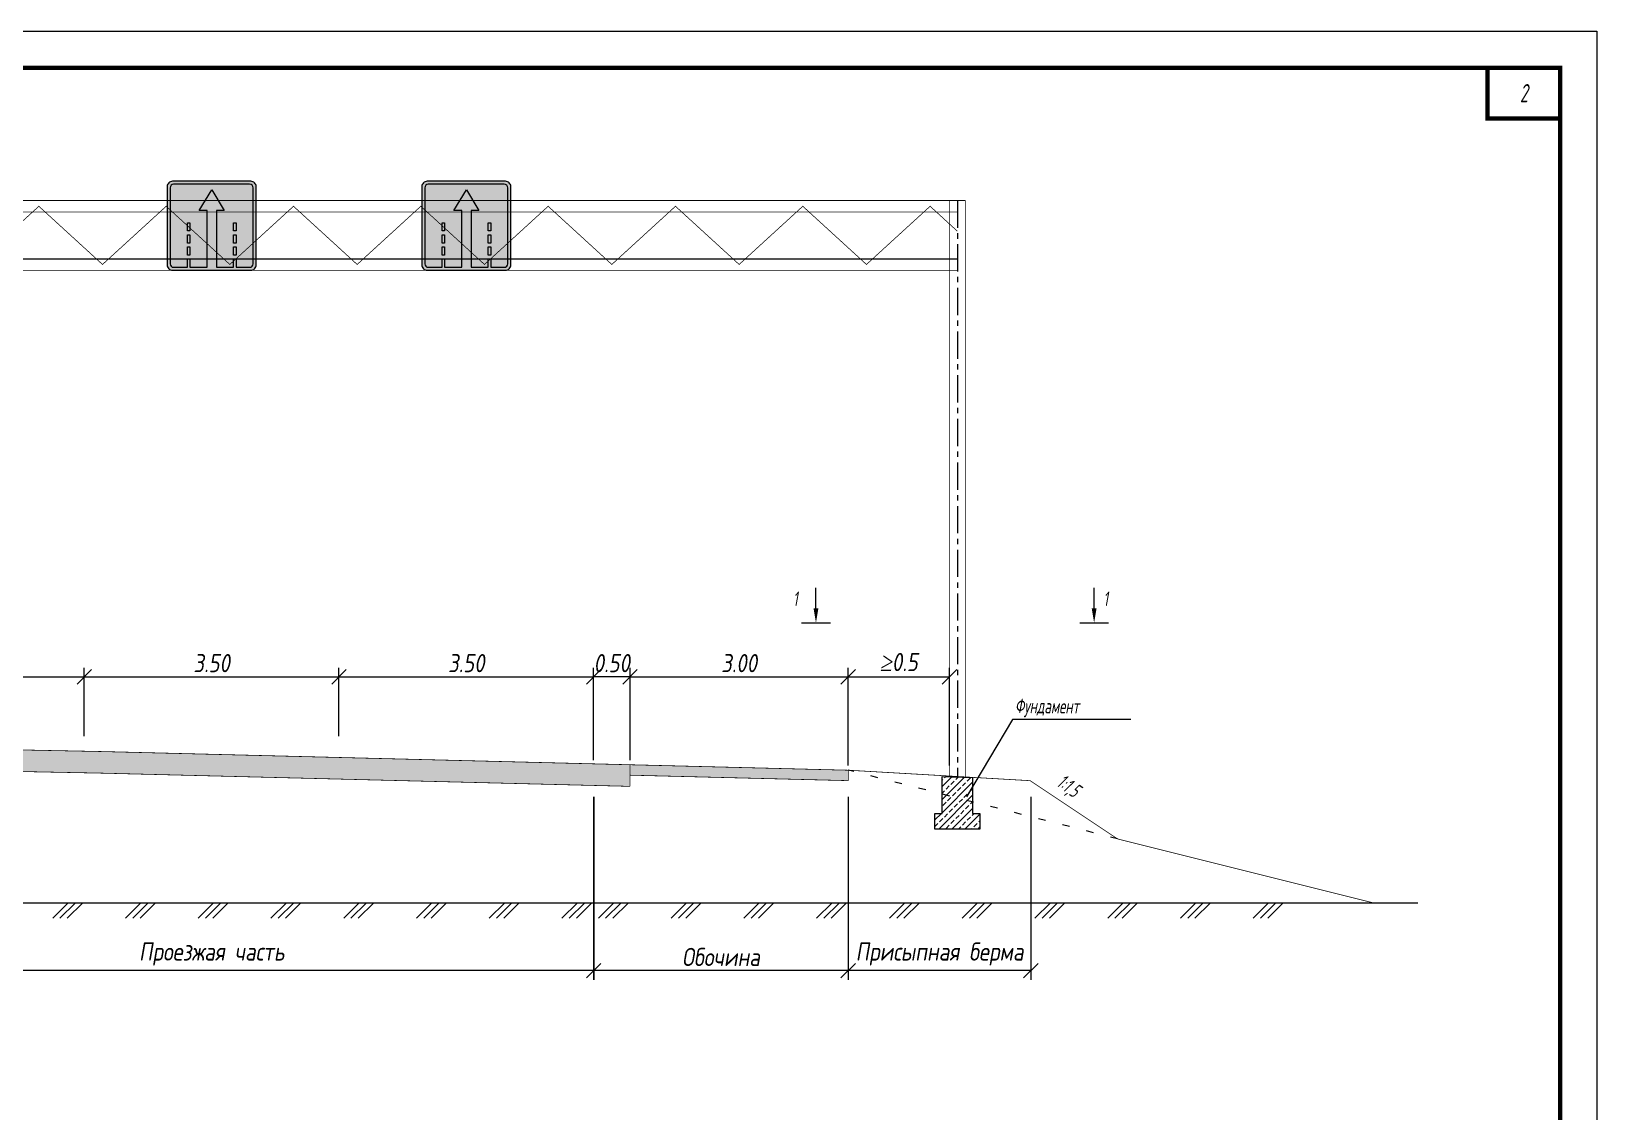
# Model space of a CAD drawing. Header units: millimetres. Extents: x 4241 to 6572, y 870 to 1291.
# Drawn here: x 4446.3 to 4661.5, y 1029.4 to 1177.9 of the extents above; entities that cross this region are included whole.
import ezdxf
from ezdxf.enums import TextEntityAlignment as Align

# ---------------------------------------------------------------- set-up
doc = ezdxf.new("R2010")
doc.units = ezdxf.units.MM
doc.linetypes.add('STROT', pattern=[1.7, 0.5, -1.2])
doc.linetypes.add('осевая', pattern=[2, 1.25, -0.25, 0.25, -0.25])
doc.layers.get('DEFPOINTS').update_dxf_attribs({"color": 2})
doc.layers.add('_Штамп_рамка', color=7, linetype='Continuous')
doc.layers.add('обустройство_посл.Дорожные знаки', color=7, linetype='Continuous')
doc.layers.add('Оформление', color=7, linetype='Continuous', lineweight=15)
doc.styles.add('ISOCPEUR', font='romand.shx', dxfattribs={"width": 0.8, "oblique": 10, "height": 2.5})
doc.styles.add('M', font='romand.shx', dxfattribs={"width": 0.8, "oblique": 10})
doc.styles.add('Romans_2.5', font='romans.shx', dxfattribs={"width": 0.75, "height": 2.5})
doc.styles.add('МостПроект', font='eskdu.shx', dxfattribs={"width": 0.8, "oblique": 15})
doc.styles.add('ПС_eskdu', font='eskdu.shx', dxfattribs={"width": 0.8, "oblique": 10})
doc.dimstyles.new('МостПроект', dxfattribs={"dimtxt": 2.5, "dimasz": 2, "dimexe": 1.25, "dimexo": 0.625, "dimtad": 1, "dimzin": 0, "dimdsep": 46, "dimtxsty": 'МостПроект', "dimblk": 'OBLIQUE', "dimcen": 2.5, "dimclrt": 256, "dimadec": 0, "dimazin": 0, "dimtfac": 1, "dimtofl": 0, "dimtmove": 0, "dimatfit": 3, "dimldrblk": 'OBLIQUE', "dimfxl": 1, "dimtolj": 1, "dimtzin": 0, "dimarcsym": 0})

# ---------------------------------------------------------------- blocks, each defined once
blk = doc.blocks.new('_OBLIQUE')
at = {"color": 0, "linetype": 'ByBlock'}
blk.add_line((-0.5, -0.5), (0.5, 0.5), dxfattribs=at)
blk = doc.blocks.new('*D726')
at = {"color": 0, "linetype": 'Continuous', "lineweight": -2, "transparency": 16777216}
for p, q in [((4523.63, 1072.69), (4523.63, 1047.54)), ((4558.63, 1072.69), (4558.63, 1047.54)), ((4558.63, 1048.79), (4523.63, 1048.79))]:
    blk.add_line(p, q, dxfattribs=at)
at = {"layer": 'DEFPOINTS', "color": 0, "linetype": 'Continuous', "transparency": 16777216}
for p in [(4523.63, 1073.32), (4558.63, 1073.32), (4523.63, 1048.79)]:
    blk.add_point(p, dxfattribs=at)
at = {"color": 0, "linetype": 'Continuous', "lineweight": -2, "transparency": 16777216, "xscale": 2, "yscale": 2, "zscale": 2, "rotation": 180}
blk.add_blockref('_OBLIQUE', (4523.63, 1048.79), dxfattribs=at)
at = {"color": 0, "linetype": 'Continuous', "lineweight": -2, "transparency": 16777216, "xscale": 2, "yscale": 2, "zscale": 2}
blk.add_blockref('_OBLIQUE', (4558.63, 1048.79), dxfattribs=at)
at = {"linetype": 'Continuous', "lineweight": 15, "transparency": 16777216, "insert": (4541.13, 1050.67), "char_height": 2.5, "attachment_point": 5, "style": 'ISOCPEUR'}
blk.add_mtext('\\A1;Обочина', dxfattribs=at)
blk = doc.blocks.new('*D727')
at = {"color": 0, "linetype": 'Continuous', "lineweight": -2, "transparency": 16777216}
for p, q in [((4418.63, 1081), (4418.63, 1090.43)), ((4418.63, 1089.18), (4453.63, 1089.18)), ((4453.63, 1081), (4453.63, 1090.43))]:
    blk.add_line(p, q, dxfattribs=at)
at = {"layer": 'DEFPOINTS', "color": 0, "linetype": 'Continuous', "transparency": 16777216}
for p in [(4453.63, 1089.18), (4418.63, 1080.38), (4453.63, 1080.38)]:
    blk.add_point(p, dxfattribs=at)
at = {"color": 0, "linetype": 'Continuous', "lineweight": -2, "transparency": 16777216, "xscale": 2, "yscale": 2, "zscale": 2, "rotation": 180}
blk.add_blockref('_OBLIQUE', (4418.63, 1089.18), dxfattribs=at)
at = {"color": 0, "linetype": 'Continuous', "lineweight": -2, "transparency": 16777216, "xscale": 2, "yscale": 2, "zscale": 2}
blk.add_blockref('_OBLIQUE', (4453.63, 1089.18), dxfattribs=at)
at = {"linetype": 'Continuous', "lineweight": 15, "transparency": 16777216, "insert": (4436.13, 1091.06), "char_height": 2.5, "attachment_point": 5, "style": 'ISOCPEUR'}
blk.add_mtext('\\A1;3.50', dxfattribs=at)
blk = doc.blocks.new('*D728')
at = {"color": 0, "linetype": 'Continuous', "lineweight": -2, "transparency": 16777216}
for p, q in [((4453.63, 1081), (4453.63, 1090.43)), ((4453.63, 1089.18), (4488.63, 1089.18)), ((4488.63, 1081), (4488.63, 1090.43))]:
    blk.add_line(p, q, dxfattribs=at)
at = {"layer": 'DEFPOINTS', "color": 0, "linetype": 'Continuous', "transparency": 16777216}
for p in [(4488.63, 1089.18), (4453.63, 1080.38), (4488.63, 1080.38)]:
    blk.add_point(p, dxfattribs=at)
at = {"color": 0, "linetype": 'Continuous', "lineweight": -2, "transparency": 16777216, "xscale": 2, "yscale": 2, "zscale": 2, "rotation": 180}
blk.add_blockref('_OBLIQUE', (4453.63, 1089.18), dxfattribs=at)
at = {"color": 0, "linetype": 'Continuous', "lineweight": -2, "transparency": 16777216, "xscale": 2, "yscale": 2, "zscale": 2}
blk.add_blockref('_OBLIQUE', (4488.63, 1089.18), dxfattribs=at)
at = {"linetype": 'Continuous', "lineweight": 15, "transparency": 16777216, "insert": (4471.13, 1091.06), "char_height": 2.5, "attachment_point": 5, "style": 'ISOCPEUR'}
blk.add_mtext('\\A1;3.50', dxfattribs=at)
blk = doc.blocks.new('*D729')
at = {"color": 0, "linetype": 'Continuous', "lineweight": -2, "transparency": 16777216}
for p, q in [((4488.63, 1081), (4488.63, 1090.43)), ((4488.63, 1089.18), (4523.63, 1089.18)), ((4523.63, 1081), (4523.63, 1090.43))]:
    blk.add_line(p, q, dxfattribs=at)
at = {"layer": 'DEFPOINTS', "color": 0, "linetype": 'Continuous', "transparency": 16777216}
for p in [(4523.63, 1089.18), (4488.63, 1080.38), (4523.63, 1080.38)]:
    blk.add_point(p, dxfattribs=at)
at = {"color": 0, "linetype": 'Continuous', "lineweight": -2, "transparency": 16777216, "xscale": 2, "yscale": 2, "zscale": 2, "rotation": 180}
blk.add_blockref('_OBLIQUE', (4488.63, 1089.18), dxfattribs=at)
at = {"color": 0, "linetype": 'Continuous', "lineweight": -2, "transparency": 16777216, "xscale": 2, "yscale": 2, "zscale": 2}
blk.add_blockref('_OBLIQUE', (4523.63, 1089.18), dxfattribs=at)
at = {"linetype": 'Continuous', "lineweight": 15, "transparency": 16777216, "insert": (4506.13, 1091.06), "char_height": 2.5, "attachment_point": 5, "style": 'ISOCPEUR'}
blk.add_mtext('\\A1;3.50', dxfattribs=at)
blk = doc.blocks.new('*D730')
at = {"color": 0, "linetype": 'Continuous', "lineweight": -2, "transparency": 16777216}
for p, q in [((4523.63, 1077.72), (4523.63, 1090.43)), ((4528.63, 1089.18), (4523.63, 1089.18)), ((4528.63, 1077.72), (4528.63, 1090.43))]:
    blk.add_line(p, q, dxfattribs=at)
at = {"layer": 'DEFPOINTS', "color": 0, "linetype": 'Continuous', "transparency": 16777216}
for p in [(4523.63, 1089.18), (4523.63, 1077.09), (4528.63, 1077.09)]:
    blk.add_point(p, dxfattribs=at)
at = {"color": 0, "linetype": 'Continuous', "lineweight": -2, "transparency": 16777216, "xscale": 2, "yscale": 2, "zscale": 2, "rotation": 180}
blk.add_blockref('_OBLIQUE', (4523.63, 1089.18), dxfattribs=at)
at = {"color": 0, "linetype": 'Continuous', "lineweight": -2, "transparency": 16777216, "xscale": 2, "yscale": 2, "zscale": 2}
blk.add_blockref('_OBLIQUE', (4528.63, 1089.18), dxfattribs=at)
at = {"linetype": 'Continuous', "lineweight": 15, "transparency": 16777216, "insert": (4526.13, 1091.06), "char_height": 2.5, "attachment_point": 5, "style": 'ISOCPEUR'}
blk.add_mtext('\\A1;0.50', dxfattribs=at)
blk = doc.blocks.new('*D731')
at = {"color": 0, "linetype": 'Continuous', "lineweight": -2, "transparency": 16777216}
for p, q in [((4528.63, 1077.72), (4528.63, 1090.43)), ((4528.63, 1089.18), (4558.63, 1089.18)), ((4558.63, 1077.72), (4558.63, 1090.43))]:
    blk.add_line(p, q, dxfattribs=at)
at = {"layer": 'DEFPOINTS', "color": 0, "linetype": 'Continuous', "transparency": 16777216}
for p in [(4558.63, 1089.18), (4528.63, 1077.09), (4558.63, 1077.09)]:
    blk.add_point(p, dxfattribs=at)
at = {"color": 0, "linetype": 'Continuous', "lineweight": -2, "transparency": 16777216, "xscale": 2, "yscale": 2, "zscale": 2, "rotation": 180}
blk.add_blockref('_OBLIQUE', (4528.63, 1089.18), dxfattribs=at)
at = {"color": 0, "linetype": 'Continuous', "lineweight": -2, "transparency": 16777216, "xscale": 2, "yscale": 2, "zscale": 2}
blk.add_blockref('_OBLIQUE', (4558.63, 1089.18), dxfattribs=at)
at = {"linetype": 'Continuous', "lineweight": 15, "transparency": 16777216, "insert": (4543.63, 1091.06), "char_height": 2.5, "attachment_point": 5, "style": 'ISOCPEUR'}
blk.add_mtext('\\A1;3.00', dxfattribs=at)
blk = doc.blocks.new('*D732')
at = {"color": 0, "linetype": 'Continuous', "lineweight": -2, "transparency": 16777216}
for p, q in [((4558.63, 1076.97), (4558.63, 1090.43)), ((4558.63, 1089.18), (4572.53, 1089.18)), ((4572.53, 1076.97), (4572.53, 1090.43))]:
    blk.add_line(p, q, dxfattribs=at)
at = {"layer": 'DEFPOINTS', "color": 0, "linetype": 'Continuous', "transparency": 16777216}
for p in [(4572.53, 1089.18), (4558.63, 1076.34), (4572.53, 1076.34)]:
    blk.add_point(p, dxfattribs=at)
at = {"color": 0, "linetype": 'Continuous', "lineweight": -2, "transparency": 16777216, "xscale": 2, "yscale": 2, "zscale": 2, "rotation": 180}
blk.add_blockref('_OBLIQUE', (4558.63, 1089.18), dxfattribs=at)
at = {"color": 0, "linetype": 'Continuous', "lineweight": -2, "transparency": 16777216, "xscale": 2, "yscale": 2, "zscale": 2}
blk.add_blockref('_OBLIQUE', (4572.53, 1089.18), dxfattribs=at)
at = {"linetype": 'Continuous', "lineweight": 15, "transparency": 16777216, "insert": (4565.58, 1091.21), "char_height": 2, "attachment_point": 5, "style": 'M'}
blk.add_mtext('\\A1;{\\fTimes New Roman|b0|i0|c204|p18;\\H1.25x;≥\\Fromand|c204;0.5}', dxfattribs=at)
blk = doc.blocks.new('*D733')
at = {"color": 0, "linetype": 'Continuous', "lineweight": -2, "transparency": 16777216}
for p, q in [((4558.63, 1072.69), (4558.63, 1047.54)), ((4583.73, 1072.69), (4583.73, 1047.54)), ((4583.73, 1048.79), (4558.63, 1048.79))]:
    blk.add_line(p, q, dxfattribs=at)
at = {"layer": 'DEFPOINTS', "color": 0, "linetype": 'Continuous', "transparency": 16777216}
for p in [(4558.63, 1073.32), (4583.73, 1073.32), (4558.63, 1048.79)]:
    blk.add_point(p, dxfattribs=at)
at = {"color": 0, "linetype": 'Continuous', "lineweight": -2, "transparency": 16777216, "xscale": 2, "yscale": 2, "zscale": 2, "rotation": 180}
blk.add_blockref('_OBLIQUE', (4558.63, 1048.79), dxfattribs=at)
at = {"color": 0, "linetype": 'Continuous', "lineweight": -2, "transparency": 16777216, "xscale": 2, "yscale": 2, "zscale": 2}
blk.add_blockref('_OBLIQUE', (4583.73, 1048.79), dxfattribs=at)
at = {"linetype": 'Continuous', "lineweight": 15, "transparency": 16777216, "insert": (4571.18, 1051.08), "char_height": 2.5, "attachment_point": 5, "style": 'ISOCPEUR'}
blk.add_mtext('\\A1;Присыпная берма', dxfattribs=at)
blk = doc.blocks.new('*D734')
at = {"color": 0, "linetype": 'Continuous', "lineweight": -2, "transparency": 16777216}
for p, q in [((4418.63, 1072.69), (4418.63, 1047.54)), ((4523.64, 1072.69), (4523.64, 1047.54)), ((4523.64, 1048.79), (4418.63, 1048.79))]:
    blk.add_line(p, q, dxfattribs=at)
at = {"layer": 'DEFPOINTS', "color": 0, "linetype": 'Continuous', "transparency": 16777216}
for p in [(4418.63, 1073.32), (4523.64, 1073.32), (4418.63, 1048.79)]:
    blk.add_point(p, dxfattribs=at)
at = {"color": 0, "linetype": 'Continuous', "lineweight": -2, "transparency": 16777216, "xscale": 2, "yscale": 2, "zscale": 2}
for p, rotation in [((4418.63, 1048.79), 180.0000435649949), ((4523.64, 1048.79), 4.356499489155397e-05)]:
    blk.add_blockref('_OBLIQUE', p, dxfattribs=dict(at, rotation=rotation))
at = {"linetype": 'Continuous', "lineweight": 15, "transparency": 16777216, "insert": (4471.14, 1051.08), "char_height": 2.5, "attachment_point": 5, "rotation": 0, "style": 'ISOCPEUR'}
blk.add_mtext('\\A1;Проезжая часть', dxfattribs=at)
blk = doc.blocks.new('5.15.2.1_9c87b408-da80-4eef-8843-7c6f134eff7f')
at = {"layer": 'обустройство_посл.Дорожные знаки'}
h = blk.add_hatch(color=255, dxfattribs=at)
h.paths.add_polyline_path([(3.08, 3.5), (-3.08, 3.5, 0.414214), (-3.5, 3.08), (-3.5, -3.08, 0.414214), (-3.08, -3.5), (3.08, -3.5, 0.414214), (3.5, -3.08), (3.5, 3.08, 0.414214)])
h.paths.add_polyline_path([(2.99, 3.27, -0.414214), (3.27, 2.99), (3.27, -2.99, -0.414214), (2.99, -3.27), (1.93, -3.27), (1.93, -2.6), (1.73, -2.6), (1.73, -3.27), (0.38, -3.27), (0.38, 1.2), (0.98, 1.2), (0.01, 2.82), (-0.99, 1.2), (-0.36, 1.2), (-0.36, -3.27), (-1.71, -3.27), (-1.71, -2.6), (-1.91, -2.6), (-1.91, -3.27), (-2.99, -3.27, -0.414214), (-3.27, -2.99), (-3.27, 2.99, -0.414214), (-2.99, 3.27)], flags=16)
h.paths.add_polyline_path([(1.93, 0.23), (1.93, -0.41), (1.73, -0.41), (1.73, 0.23)], flags=0)
h.paths.add_polyline_path([(1.93, -0.72), (1.93, -1.36), (1.73, -1.36), (1.73, -0.72)], flags=0)
h.paths.add_polyline_path([(-1.71, 0.23), (-1.71, -0.41), (-1.91, -0.41), (-1.91, 0.23)], flags=0)
h.paths.add_polyline_path([(1.93, -1.67), (1.93, -2.31), (1.73, -2.31), (1.73, -1.67)], flags=0)
h.paths.add_polyline_path([(-1.71, -0.72), (-1.71, -1.36), (-1.91, -1.36), (-1.91, -0.72)], flags=0)
h.paths.add_polyline_path([(-1.71, -1.67), (-1.71, -2.31), (-1.91, -2.31), (-1.91, -1.67)], flags=0)
h = blk.add_hatch(color=5, dxfattribs=at)
h.paths.add_polyline_path([(3.27, 2.99, 0.414214), (2.99, 3.27), (-2.99, 3.27, 0.414214), (-3.27, 2.99), (-3.27, -2.99, 0.414214), (-2.99, -3.27), (-1.91, -3.27), (-1.91, -2.6), (-1.71, -2.6), (-1.71, -3.27), (-0.36, -3.27), (-0.36, 1.2), (-0.99, 1.2), (0.01, 2.82), (0.98, 1.2), (0.38, 1.2), (0.38, -3.27), (1.73, -3.27), (1.73, -2.6), (1.93, -2.6), (1.93, -3.27), (2.99, -3.27, 0.414214), (3.27, -2.99)])
h.paths.add_polyline_path([(1.93, 0.23), (1.93, -0.41), (1.73, -0.41), (1.73, 0.23)], flags=16)
h.paths.add_polyline_path([(1.93, -0.72), (1.93, -1.36), (1.73, -1.36), (1.73, -0.72)], flags=16)
h.paths.add_polyline_path([(1.93, -1.67), (1.93, -2.31), (1.73, -2.31), (1.73, -1.67)], flags=16)
h.paths.add_polyline_path([(-1.71, 0.23), (-1.71, -0.41), (-1.91, -0.41), (-1.91, 0.23)], flags=16)
h.paths.add_polyline_path([(-1.71, -0.72), (-1.71, -1.36), (-1.91, -1.36), (-1.91, -0.72)], flags=16)
h.paths.add_polyline_path([(-1.71, -1.67), (-1.71, -2.31), (-1.91, -2.31), (-1.91, -1.67)], flags=16)
at = {"layer": 'обустройство_посл.Дорожные знаки', "color": 5, "flags": 128}
for points in [[(-3.08, -3.5), (3.08, -3.5, 0.414214), (3.5, -3.08), (3.5, 3.08, 0.414214), (3.08, 3.5), (-3.08, 3.5, 0.414214), (-3.5, 3.08), (-3.5, -3.08, 0.414214)], [(1.73, -3.27), (1.73, -2.6), (1.93, -2.6), (1.93, -3.27), (2.99, -3.27, 0.414214), (3.27, -2.99), (3.27, 2.99, 0.414214), (2.99, 3.27), (-2.99, 3.27, 0.414214), (-3.27, 2.99), (-3.27, -2.99, 0.414214), (-2.99, -3.27), (-1.91, -3.27), (-1.91, -2.6), (-1.71, -2.6), (-1.71, -3.27), (-1.71, -3.27), (-0.36, -3.27), (-0.36, -3.27), (-0.36, 1.2), (-0.99, 1.2), (0.01, 2.82), (0.98, 1.2), (0.38, 1.2), (0.38, -3.27)]]:
    blk.add_lwpolyline(points, format="xyb", close=True, dxfattribs=at)
for points in [[(-1.91, -0.41), (-1.91, 0.23), (-1.71, 0.23), (-1.71, -0.41)], [(1.73, -0.41), (1.73, 0.23), (1.93, 0.23), (1.93, -0.41)], [(-1.91, -1.36), (-1.91, -0.72), (-1.71, -0.72), (-1.71, -1.36)], [(1.73, -1.36), (1.73, -0.72), (1.93, -0.72), (1.93, -1.36)], [(-1.91, -2.31), (-1.91, -1.67), (-1.71, -1.67), (-1.71, -2.31)], [(1.73, -2.31), (1.73, -1.67), (1.93, -1.67), (1.93, -2.31)]]:
    blk.add_lwpolyline(points, close=True, dxfattribs=at)
blk = doc.blocks.new('*U758')
blk.add_lwpolyline([(0, 0), (0, 297), (420, 297), (420, 0), (0, 0)])
at = {"const_width": 0.6}
blk.add_lwpolyline([(20, 5), (20, 292), (415, 292), (415, 5), (20, 5)], dxfattribs=at)
blk.add_lwpolyline([(405, 292), (415, 292), (415, 285), (405, 285)], close=True, dxfattribs=at)
at = {"style": 'Romans_2.5', "width": 0.75}
blk.add_attdef('ФОРМАТ', text='', height=2.5, dxfattribs=at).set_placement((380, 2.5), align=Align.MIDDLE_LEFT)

msp = doc.modelspace()

# ---------------------------------------------------------------- hatches: boundary and pattern name
h = msp.add_hatch(color=252)
h.dxf.hatch_style = 1
h.paths.add_polyline_path([(4523.6294, 1074.2463), (4528.6294, 1074.1213), (4528.6294, 1075.6576), (4558.6294, 1074.9076), (4558.6294, 1076.3404), (4456.1294, 1078.9056), (4408.6294, 1079.8556), (4383.6294, 1080.3556), (4383.6294, 1078.9153), (4408.6294, 1078.4153), (4408.6294, 1076.8838), (4456.1294, 1075.9338)])
h = msp.add_hatch()
h.set_pattern_fill('ANSI33', color=256, scale=0.2)
h.set_pattern_definition([(45, (-289283.6939, -6054103.9633), (-0.8980256121, 0.8980256121), []), (45, (-289282.7959, -6054103.9633), (-0.8980256121, 0.8980256121), [0.635, -0.3175])])
h.paths.add_polyline_path([(4575.7244, 1075.3481), (4575.7244, 1070.393), (4576.7244, 1070.393), (4576.7244, 1068.243), (4570.5344, 1068.243), (4570.5344, 1070.393), (4571.5344, 1070.393), (4571.5344, 1075.4576)])

# ---------------------------------------------------------------- linework, layer by layer
for points, const_width in [([(4367.5272, 1154.6506), (4523.6294, 1154.6506)], 0.1), ([(4368.6294, 1145.8556), (4377.3794, 1153.8556), (4386.1294, 1145.8556), (4394.8794, 1153.8556), (4403.6294, 1145.8556), (4412.3794, 1153.8556), (4421.1294, 1145.8556), (4429.8794, 1153.8556), (4438.6294, 1145.8556), (4447.3794, 1153.8556), (4456.1294, 1145.8556), (4464.8794, 1153.8556), (4473.6294, 1145.8556), (4482.3794, 1153.8556), (4491.1294, 1145.8556), (4499.8794, 1153.8556), (4508.6294, 1145.8556), (4517.3794, 1153.8556), (4523.6294, 1148.1413)], 0.1), ([(4523.6294, 1154.6506), (4574.7244, 1154.6506)], 0.1), ([(4523.6294, 1148.1413), (4526.1294, 1145.8556), (4534.8794, 1153.8556), (4543.6294, 1145.8556), (4552.3794, 1153.8556), (4561.1294, 1145.8556), (4569.8794, 1153.8556), (4573.6294, 1150.427)], 0.1), ([(4572.5344, 1154.6506), (4572.5344, 1075.4576)], 0.1), ([(4574.7244, 1154.6506), (4574.7244, 1075.3481)], 0.1), ([(4368.6294, 1153.0606), (4523.6294, 1153.0606)], 0.1), ([(4523.6294, 1153.0606), (4573.6294, 1153.0606)], 0.1), ([(4368.6294, 1145.0606), (4523.6294, 1145.0606)], 0.1), ([(4523.6294, 1145.0606), (4573.6294, 1145.0606)], 0.1), ([(4552.1909, 1096.59), (4556.1909, 1096.59)], 0.2), ([(4590.4218, 1096.59), (4594.4218, 1096.59)], 0.2), ([(4523.6294, 1077.2181), (4456.1294, 1078.9056), (4383.6294, 1080.3556)], 0.1), ([(4523.6294, 1074.2463), (4456.1294, 1075.9338), (4408.6294, 1076.8838)], 0.1), ([(4528.6294, 1077.0931), (4523.6294, 1077.2181)], 0.1), ([(4528.6294, 1077.0931), (4528.6294, 1074.1213)], 0.1), ([(4546.1301, 1076.6556), (4528.6294, 1077.0931)], 0.1), ([(4558.6294, 1076.3404), (4546.1301, 1076.6556)], 0.1), ([(4558.6294, 1076.3404), (4583.6294, 1074.9029)], 0.1), ([(4558.6294, 1076.3404), (4558.6294, 1074.9076)], 0.1), ([(4528.6294, 1074.1213), (4523.6294, 1074.2463)], 0.1), ([(4558.6294, 1074.9076), (4528.6294, 1075.6576)], 0.1), ([(4595.6294, 1066.9029), (4583.6294, 1074.9029)], 0.1), ([(4630.7165, 1058.1311), (4595.6294, 1066.9029)], 0.1)]:
    msp.add_lwpolyline(points, dxfattribs=dict(const_width=const_width))
at = {"linetype": 'осевая', "ltscale": 3}
msp.add_lwpolyline([(4573.6294, 1154.6506), (4573.6294, 1075.4029)], dxfattribs=at)
for points in [[(4368.6294, 1146.6506), (4523.6294, 1146.6506)], [(4523.6294, 1146.6506), (4573.6294, 1146.6506)], [(4554.1909, 1098.59), (4554.1909, 1101.4035)], [(4592.4218, 1098.59), (4592.4218, 1101.4035)], [(4597.4638, 1083.3247), (4581.2128, 1083.3247), (4574.8862, 1072.6851)], [(4295.4816, 1058.1311), (4523.6294, 1058.1311)], [(4451.4033, 1058.1311), (4449.2819, 1056.0098)], [(4452.4033, 1058.1311), (4450.2819, 1056.0098)], [(4453.4033, 1058.1311), (4451.2819, 1056.0098)], [(4461.4033, 1058.1311), (4459.2819, 1056.0098)], [(4462.4033, 1058.1311), (4460.2819, 1056.0098)], [(4463.4033, 1058.1311), (4461.2819, 1056.0098)], [(4471.4033, 1058.1311), (4469.2819, 1056.0098)], [(4472.4033, 1058.1311), (4470.2819, 1056.0098)], [(4473.4033, 1058.1311), (4471.2819, 1056.0098)], [(4481.4033, 1058.1311), (4479.2819, 1056.0098)], [(4482.4033, 1058.1311), (4480.2819, 1056.0098)], [(4483.4033, 1058.1311), (4481.2819, 1056.0098)], [(4491.4033, 1058.1311), (4489.2819, 1056.0098)], [(4492.4033, 1058.1311), (4490.2819, 1056.0098)], [(4493.4033, 1058.1311), (4491.2819, 1056.0098)], [(4501.4033, 1058.1311), (4499.2819, 1056.0098)], [(4502.4033, 1058.1311), (4500.2819, 1056.0098)], [(4503.4033, 1058.1311), (4501.2819, 1056.0098)], [(4511.4033, 1058.1311), (4509.2819, 1056.0098)], [(4512.4033, 1058.1311), (4510.2819, 1056.0098)], [(4513.4033, 1058.1311), (4511.2819, 1056.0098)], [(4521.4033, 1058.1311), (4519.2819, 1056.0098)], [(4522.4033, 1058.1311), (4520.2819, 1056.0098)], [(4523.4033, 1058.1311), (4521.2819, 1056.0098)], [(4523.6294, 1058.1311), (4636.9169, 1058.1311)], [(4526.4033, 1058.1311), (4524.2819, 1056.0098)], [(4527.4033, 1058.1311), (4525.2819, 1056.0098)], [(4528.4033, 1058.1311), (4526.2819, 1056.0098)], [(4536.4033, 1058.1311), (4534.2819, 1056.0098)], [(4537.4033, 1058.1311), (4535.2819, 1056.0098)], [(4538.4033, 1058.1311), (4536.2819, 1056.0098)], [(4546.4033, 1058.1311), (4544.2819, 1056.0098)], [(4547.4033, 1058.1311), (4545.2819, 1056.0098)], [(4548.4033, 1058.1311), (4546.2819, 1056.0098)], [(4556.4033, 1058.1311), (4554.2819, 1056.0098)], [(4557.4033, 1058.1311), (4555.2819, 1056.0098)], [(4558.4033, 1058.1311), (4556.2819, 1056.0098)], [(4566.4033, 1058.1311), (4564.2819, 1056.0098)], [(4567.4033, 1058.1311), (4565.2819, 1056.0098)], [(4568.4033, 1058.1311), (4566.2819, 1056.0098)], [(4576.4033, 1058.1311), (4574.2819, 1056.0098)], [(4577.4033, 1058.1311), (4575.2819, 1056.0098)], [(4578.4033, 1058.1311), (4576.2819, 1056.0098)], [(4586.4033, 1058.1311), (4584.2819, 1056.0098)], [(4587.4033, 1058.1311), (4585.2819, 1056.0098)], [(4588.4033, 1058.1311), (4586.2819, 1056.0098)], [(4596.4033, 1058.1311), (4594.2819, 1056.0098)], [(4597.4033, 1058.1311), (4595.2819, 1056.0098)], [(4598.4033, 1058.1311), (4596.2819, 1056.0098)], [(4606.4033, 1058.1311), (4604.2819, 1056.0098)], [(4607.4033, 1058.1311), (4605.2819, 1056.0098)], [(4608.4033, 1058.1311), (4606.2819, 1056.0098)], [(4616.4033, 1058.1311), (4614.2819, 1056.0098)], [(4617.4033, 1058.1311), (4615.2819, 1056.0098)], [(4618.4033, 1058.1311), (4616.2819, 1056.0098)]]:
    msp.add_lwpolyline(points)
at = {"linetype": 'STROT', "ltscale": 2}
msp.add_lwpolyline([(4595.6294, 1066.9029), (4558.6294, 1076.3404)], dxfattribs=at)
msp.add_lwpolyline([(4575.7244, 1075.3481), (4575.7244, 1070.393), (4576.7244, 1070.393), (4576.7244, 1068.243), (4570.5344, 1068.243), (4570.5344, 1070.393), (4571.5344, 1070.393), (4571.5344, 1075.4576)], close=True)
for points in [[(4554.5243, 1098.59), (4554.1909, 1096.59), (4553.8576, 1098.59)], [(4592.7552, 1098.59), (4592.4218, 1096.59), (4592.0885, 1098.59)]]:
    msp.add_solid(points)

# ---------------------------------------------------------------- block references
at = {"layer": '_Штамп_рамка'}
msp.add_blockref('*U758', (4241.4956, 880.9042), dxfattribs=at)
at = {"layer": 'обустройство_посл.Дорожные знаки', "lineweight": 0, "xscale": 1.74666671872139, "yscale": 1.74666671872139, "zscale": 1.74666671872139, "rotation": 359.9999994350106}
for p in [(4471.1294, 1151.1739), (4506.1294, 1151.1739)]:
    msp.add_blockref('5.15.2.1_9c87b408-da80-4eef-8843-7c6f134eff7f', p, dxfattribs=at)

# ---------------------------------------------------------------- texts
at = {"style": 'ПС_eskdu', "oblique": 10, "width": 0.8}
for s, rotation, p in [('1', 359.615546, (4551.0372, 1098.8987)), ('1', 359.615546, (4593.6904, 1098.8987)), ('Фундамент', 359.615546, (4581.5454, 1084.1849)), ('1:1,5', 324.321711, (4587.1102, 1074.2795))]:
    msp.add_text(s, height=2, rotation=rotation, dxfattribs=at).set_placement(p)
at = {"layer": 'Оформление', "ltscale": 100, "insert": (4651.4956, 1169.4042), "char_height": 2.5, "width": 10, "attachment_point": 5, "style": 'ПС_eskdu'}
msp.add_mtext('2', dxfattribs=at)

# ---------------------------------------------------------------- dimensions: what is measured, and where the dimension line sits
at = {"color": 5, "linetype": 'Continuous', "lineweight": 15}
for p1, p2, distance, picture, middle in [((4418.6294, 1080.3782), (4453.6294, 1080.3782), 8.805, '*D727', (4436.1294, 1091.0582)), ((4453.6294, 1080.3782), (4488.6294, 1080.3782), 8.805, '*D728', (4471.1294, 1091.0582)), ((4488.6294, 1080.3782), (4523.6294, 1080.3782), 8.805, '*D729', (4506.1294, 1091.0582)), ((4528.6294, 1077.0931), (4558.6294, 1077.0931), 12.0901, '*D731', (4543.6294, 1091.0582))]:
    dim = msp.add_aligned_dim(p1=p1, p2=p2, distance=distance, dimstyle='МостПроект', override={"dimtxt": 2, "dimlfac": 0.1, "dimtxsty": 'ISOCPEUR'}, dxfattribs=at)
    dim.commit()
    dim.dimension.update_dxf_attribs({"geometry": picture, "text_midpoint": middle})
dim = msp.add_linear_dim(base=(4523.6294, 1089.1832), p1=(4528.6294, 1077.0931), p2=(4523.6294, 1077.0931), angle=180, dimstyle='МостПроект', override={"dimtxt": 2, "dimlfac": 0.1, "dimtxsty": 'ISOCPEUR'}, dxfattribs=at)
dim.commit()
dim.dimension.update_dxf_attribs({"geometry": '*D730', "text_midpoint": (4526.1294, 1089.1832), "dimtype": 161})
for p1, p2, distance, text, override, picture, middle in [((4558.6294, 1076.3404), (4572.5344, 1076.3404), 12.8428, '{\\fTimes New Roman|b0|i0|c204|p18;\\H1.25x;≥\\Fromand|c204;0.5}', {"dimtxt": 2, "dimlfac": 0.1, "dimtxsty": 'M'}, '*D732', (4565.5819, 1091.2051)), ((4523.6446, 1073.3175), (4418.6297, 1073.3175), 24.5246, 'Проезжая часть', {"dimtxt": 2, "dimlfac": 0.1, "dimtxsty": 'ISOCPEUR'}, '*D734', (4471.1372, 1051.0845)), ((4558.6291, 1073.3175), (4523.6294, 1073.3175), 24.5245, 'Обочина', {"dimtxt": 2, "dimlfac": 0.1, "dimtxsty": 'ISOCPEUR'}, '*D726', (4541.1293, 1050.6679))]:
    dim = msp.add_aligned_dim(p1=p1, p2=p2, distance=distance, text=text, dimstyle='МостПроект', override=override, dxfattribs=at)
    dim.commit()
    dim.dimension.update_dxf_attribs({"geometry": picture, "text_midpoint": middle})
dim = msp.add_linear_dim(base=(4558.6294, 1048.7929), p1=(4583.73, 1073.3175), p2=(4558.6294, 1073.3175), angle=180, text='Присыпная берма', dimstyle='МостПроект', override={"dimtxt": 2, "dimlfac": 0.1, "dimtxsty": 'ISOCPEUR'}, dxfattribs=at)
dim.commit()
dim.dimension.update_dxf_attribs({"geometry": '*D733', "text_midpoint": (4571.1797, 1048.7929), "dimtype": 161})

doc.saveas('drawing.dxf')
